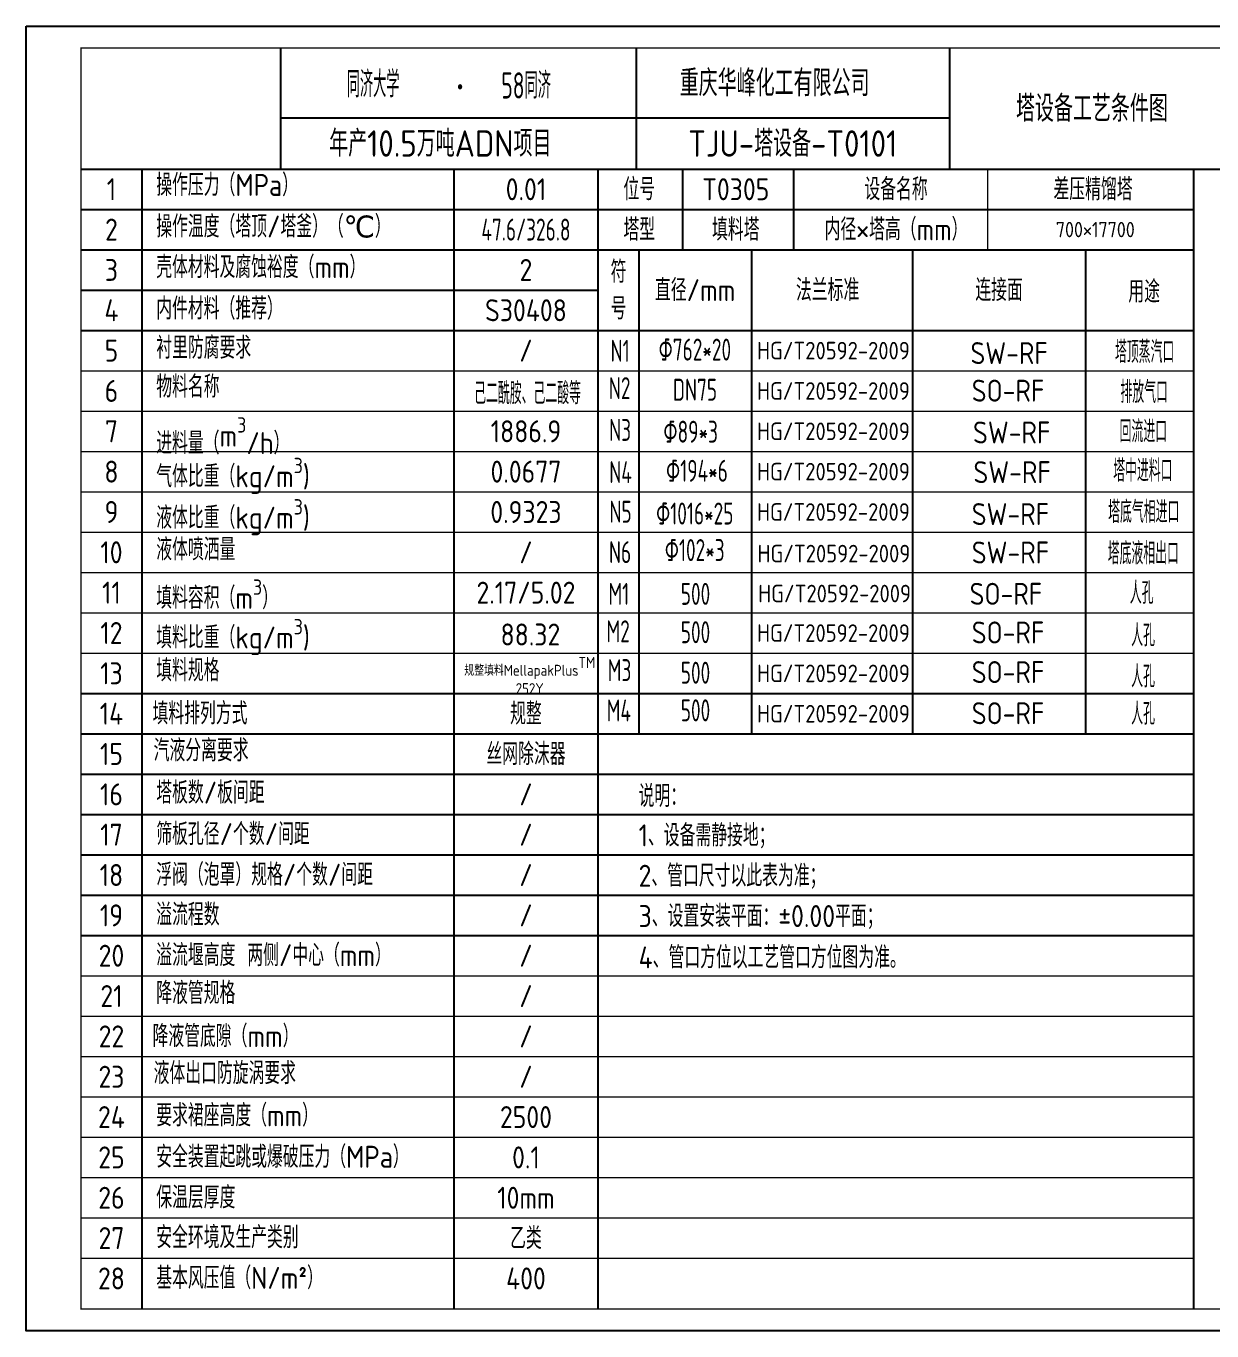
# Model space of a CAD drawing. Header units: millimetres. Extents: x 2438 to 3279, y 1353 to 1947.
# Drawn here: x 2438 to 2977, y 1353 to 1947 of the extents above; entities that cross this region are included whole.
import ezdxf

# ---------------------------------------------------------------- set-up
doc = ezdxf.new("R2010")
doc.units = ezdxf.units.MM
for name, color, linetype, lineweight in [('02-粗实线', 7, 'Continuous', 18), ('09-文本', 7, 'Continuous', 25), ('2-文本 @ 1', 7, 'Continuous', 25), ('文本', 7, 'Continuous', 18)]:
    doc.layers.add(name, color=color, linetype=linetype, lineweight=lineweight)
for name, color, linetype in [('图框内', 7, 'Continuous'), ('图框外', 7, 'Continuous'), ('文字', 7, 'Continuous'), ('文字 @ 1', 7, 'Continuous')]:
    doc.layers.add(name, color=color, linetype=linetype)
doc.styles.add('7-gbcbig', font='gbenor.shx', dxfattribs={"width": 0.7, "height": 7, "bigfont": 'gbcbig.shx'})
doc.styles.get("Standard").update_dxf_attribs({"font": 'arial.ttf'})
doc.styles.add('VAc', font='gbenor.shx', dxfattribs={"bigfont": 'gbcbig.shx'})
doc.styles.add('卷心菜', font='gbenor.shx', dxfattribs={"width": 0.75, "bigfont": 'gbcbig.shx'})
doc.styles.add('工程字', font='gbenor.shx', dxfattribs={"width": 0.75, "bigfont": 'gbcbig.shx'})

msp = doc.modelspace()

# ---------------------------------------------------------------- linework, layer by layer
for p, q in [((2736.236, 1881.729), (2736.236, 1845)), ((2786.814, 1881.729), (2786.814, 1845)), ((2716.426, 1845), (2716.426, 1624.625)), ((2767.653, 1845), (2767.653, 1624.625)), ((2919.789, 1845), (2919.789, 1624.625))]:
    msp.add_line(p, q)
msp.add_lwpolyline([(2841.035, 1845), (2841.035, 1845), (2841.035, 1624.625)])
at = {"layer": '02-粗实线'}
msp.add_line((2875.3, 1845), (2875.3, 1881.729), dxfattribs=at)
for points in [[(2462.52, 1789.906), (2920.073, 1789.906), (2968.848, 1789.906)], [(2462.52, 1771.541), (2920.073, 1771.541), (2968.848, 1771.541)], [(2462.52, 1753.177), (2920.073, 1753.177), (2968.848, 1753.177)], [(2462.52, 1734.812), (2920.073, 1734.812), (2968.848, 1734.812)], [(2462.52, 1716.448), (2920.073, 1716.448), (2968.848, 1716.448)], [(2462.52, 1698.083), (2920.073, 1698.083), (2968.848, 1698.083)], [(2462.52, 1679.718), (2920.073, 1679.718), (2968.848, 1679.718)], [(2462.52, 1661.354), (2920.073, 1661.354), (2968.848, 1661.354)], [(2462.52, 1514.437), (2920.073, 1514.437), (2968.848, 1514.437)], [(2462.52, 1496.073), (2920.073, 1496.073), (2968.848, 1496.073)], [(2462.52, 1477.708), (2920.073, 1477.708), (2968.848, 1477.708)], [(2462.52, 1459.344), (2920.073, 1459.344), (2968.848, 1459.344)], [(2462.52, 1440.979), (2920.073, 1440.979), (2968.848, 1440.979)], [(2462.52, 1422.615), (2920.073, 1422.615), (2968.848, 1422.615)], [(2462.52, 1404.25), (2920.073, 1404.25), (2968.848, 1404.25)], [(2462.52, 1385.886), (2920.073, 1385.886), (2968.848, 1385.886)]]:
    msp.add_lwpolyline(points, dxfattribs=at)
at = {"layer": '图框内'}
for p, q in [((2553.477, 1881.729), (2553.477, 1936.822)), ((2715.168, 1936.822), (2715.168, 1881.729)), ((2857.796, 1936.822), (2857.796, 1881.729)), ((2857.796, 1904.926), (2553.477, 1904.926)), ((2462.52, 1881.729), (3268.52, 1881.729)), ((2462.52, 1863.364), (2968.848, 1863.364)), ((2462.52, 1845), (2968.848, 1845)), ((2462.52, 1826.635), (2697.927, 1826.635)), ((2462.52, 1808.27), (2968.848, 1808.27)), ((2462.52, 1642.989), (2968.848, 1642.989)), ((2462.52, 1624.625), (2968.848, 1624.625)), ((2462.52, 1606.26), (2968.848, 1606.26)), ((2462.52, 1587.896), (2968.848, 1587.896)), ((2462.52, 1569.531), (2968.848, 1569.531)), ((2462.52, 1551.167), (2968.848, 1551.167)), ((2462.52, 1532.802), (2968.848, 1532.802))]:
    msp.add_line(p, q, dxfattribs=at)
at = {"layer": '图框内', "const_width": 0.7}
msp.add_lwpolyline([(3268.52, 1936.822), (3268.52, 1362.822), (2462.52, 1362.822), (2462.52, 1936.822)], close=True, dxfattribs=at)
at = {"layer": '图框外'}
msp.add_lwpolyline([(2437.521, 1946.822), (3278.521, 1946.822), (3278.521, 1352.822), (2437.521, 1352.822)], close=True, dxfattribs=at)
at = {"layer": '文字'}
for p, q in [((2490.226, 1881.729), (2490.226, 1362.822)), ((2632.156, 1881.729), (2632.156, 1362.822)), ((2697.927, 1362.822), (2697.927, 1881.729)), ((2968.848, 1881.729), (2968.848, 1362.822))]:
    msp.add_line(p, q, dxfattribs=at)

# ---------------------------------------------------------------- texts
at = {"style": 'VAc'}
for s, insert, char_height, width, attachment_point in [('塔设备工艺条件图', (2922.652, 1909.275), 12, 129.71349, 5), ('TJU-塔设备-T0101', (2786.482, 1893.327), 12, 142.62804, 5), ('0.01', (2665.041, 1872.546), 10, 65.77081, 5), ('位号', (2716.605, 1872.546), 10, 31.64886, 5), ('T0305', (2760.544, 1872.546), 10, 42.41777, 5), ('设备名称', (2833.499, 1872.546), 10, 65.4067, 5), ('差压精馏塔', (2923.161, 1872.546), 10, 77.41705, 5), ('塔型', (2716.605, 1854.182), 10, 31.64886, 5), ('填料塔', (2760.544, 1854.182), 10, 44.33554, 5), ('内径×塔高（mm）', (2833.499, 1854.182), 10, 65.4067, 5), ('{\\W0.75;47.6/326.8}', (2665.041, 1854.182), 10, 65.77081, 5), ('700×17700', (2924.191, 1854.182), 7, 65.4067, 5), ('2', (2665.041, 1835.817), 10, 65.77081, 5), ('符\\P号', (2707.176, 1826.635), 10, 18.4991, 5), ('直径/mm', (2742.039, 1826.635), 10, 51.22722, 5), ('法兰标准', (2802.335, 1826.635), 10, 69.3639, 5), ('连接面', (2880.388, 1826.635), 10, 38.20709, 5), ('用途', (2946.424, 1825.928), 10, 44.84906, 5), ('S30408', (2665.041, 1817.453), 10, 65.77081, 5), ('/', (2665.041, 1799.088), 10, 65.77081, 5), ('HG/T20592-2009', (2804.989, 1799.088), 8, 69.3639, 5), ('HG/T20592-2009', (2804.989, 1780.724), 8, 69.3639, 5), ('1886.9', (2665.041, 1762.359), 10, 65.77081, 5), ('HG/T20592-2009', (2804.989, 1762.359), 8, 69.3639, 5), ('0.0677', (2665.041, 1743.994), 10, 65.77081, 5), ('HG/T20592-2009', (2804.989, 1743.994), 8, 69.3639, 5), ('0.9323', (2665.041, 1725.63), 10, 65.77081, 5), ('HG/T20592-2009', (2804.989, 1725.63), 8, 69.3639, 5), ('/', (2665.041, 1707.265), 10, 65.77081, 5), ('HG/T20592-2009', (2805.214, 1706.699), 8, 69.3639, 5), ('2.17/5.02', (2665.041, 1688.901), 10, 65.77081, 5), ('HG/T20592-2009', (2805.536, 1688.503), 8, 69.3639, 5), ('HG/T20592-2009', (2804.989, 1670.511), 8, 69.3639, 5), ('HG/T20592-2009', (2804.989, 1652.147), 8, 69.3639, 5), ('规整', (2665.041, 1633.807), 10, 65.77081, 5), ('HG/T20592-2009', (2804.989, 1633.782), 8, 69.3639, 5), ('丝网除沫器', (2665.041, 1615.443), 10, 65.77081, 5), ('/', (2665.041, 1597.078), 10, 65.77081, 5), ('说明：', (2716.315, 1596.277), 10, 145.12556, 4), ('/', (2665.041, 1578.713), 10, 65.77081, 5), ('1、设备需静接地；', (2716.315, 1577.912), 10, 145.12556, 4), ('/', (2665.041, 1560.349), 10, 65.77081, 5), ('2、管口尺寸以此表为准；', (2716.315, 1559.548), 10, 145.12556, 4), ('/', (2665.041, 1541.984), 10, 65.77081, 5), ('3、设置安装平面：%%P0.00平面；', (2716.315, 1541.183), 10, 145.12556, 4), ('/', (2665.041, 1523.62), 10, 65.77081, 5), ('4、管口方位以工艺管口方位图为准。', (2716.315, 1522.818), 10, 145.12556, 4), ('/', (2665.041, 1505.255), 10, 65.77081, 5), ('/', (2665.041, 1486.891), 10, 65.77081, 5), ('/', (2665.041, 1468.526), 10, 65.77081, 5), ('2500', (2665.041, 1450.162), 10, 65.77081, 5), ('0.1', (2665.041, 1431.797), 10, 65.77081, 5), ('10mm', (2665.041, 1413.432), 10, 65.77081, 5), ('乙类', (2665.041, 1395.068), 10, 65.77081, 5), ('400', (2665.041, 1376.703), 10, 65.77081, 5)]:
    msp.add_mtext(s, dxfattribs=dict(at, insert=insert, char_height=char_height, width=width, attachment_point=attachment_point))
at = {"layer": '09-文本', "char_height": 11.92269, "width": 54.94539, "style": '7-gbcbig'}
for s, insert, attachment_point in [('\\pi5.78018;同济大学             ', (2577.673, 1920.35), 4), ('58同济          ', (2665.131, 1919.801), 5)]:
    msp.add_mtext(s, dxfattribs=dict(at, insert=insert, attachment_point=attachment_point))
at = {"layer": '09-文本', "insert": (2630.415, 1923.293), "char_height": 8.51621, "width": 137.97248, "attachment_point": 1}
msp.add_mtext('{\\fFangSong|b0|i0|c134|p49;\\W0.8;·}', dxfattribs=at)
at = {"layer": '2-文本 @ 1', "char_height": 10, "attachment_point": 5, "style": '工程字'}
for s, insert, width in [('塔顶蒸汽口', (2946.637, 1798.423), 44), ('己二酰胺、己二酸等', (2665.77, 1779.676), 54.0564), ('排放气口', (2946.438, 1780.217), 44), ('回流进口', (2946.041, 1762.247), 44), ('塔中进料口', (2945.841, 1744.453), 44), ('塔底气相进口', (2946.239, 1725.641), 44), ('塔底液相出口', (2946.04, 1706.738), 44), ('人孔', (2945.29, 1688.792), 44), ('人孔', (2945.934, 1669.459), 44), ('人孔', (2945.934, 1650.76), 44), ('人孔', (2945.934, 1633.801), 44)]:
    msp.add_mtext(s, dxfattribs=dict(at, insert=insert, width=width))
at = {"layer": '文字', "style": 'VAc'}
for s, insert, char_height, width, attachment_point in [('重庆华峰化工有限公司', (2778.236, 1920.874), 12, 156.564, 5), ('年产10.5万吨ADN项目', (2626.076, 1893.327), 12, 147.75507, 5), ('1', (2476.373, 1872.546), 10, 27.70597, 5), ('操作压力（MPa）', (2496.763, 1879.502), 10, 109.70324, 1), ('操作温度（塔顶/塔釜）（℃）', (2496.763, 1860.587), 10, 109.70324, 1), ('2', (2476.373, 1854.182), 10, 27.70597, 5), ('壳体材料及腐蚀裕度（mm）', (2496.763, 1842.102), 10, 123.13414, 1), ('3', (2476.373, 1835.817), 10, 27.70597, 5), ('内件材料（推荐） ', (2496.763, 1823.267), 10, 109.70324, 1), ('4', (2476.373, 1817.453), 10, 27.70597, 5), ('衬里防腐要求', (2496.763, 1805.4), 10, 109.70324, 1), ('5', (2476.373, 1799.088), 10, 27.70597, 5), ('物料名称', (2496.763, 1787.679), 10, 109.70324, 1), ('6', (2476.373, 1780.724), 10, 27.70597, 5), ('7', (2476.373, 1762.359), 10, 27.70597, 5), ('进料量（{\\A1;m\\H0.7x;\\S3^ ;}/h）', (2496.763, 1768.764), 10, 109.70324, 1), ('8', (2476.373, 1743.994), 10, 27.70597, 5), ('\\A1;气体比重（kg/m{\\H0.7x;\\S3^ ;})', (2496.763, 1750.279), 10, 109.70324, 1), ('9', (2476.373, 1725.63), 10, 27.70597, 5), ('\\A1;液体比重（kg/m{\\H0.7x;\\S3^ ;}) ', (2496.763, 1731.444), 10, 109.70324, 1), ('10', (2476.373, 1707.265), 10, 27.70597, 5), ('液体喷洒量', (2496.763, 1713.577), 10, 109.70324, 1), ('11', (2476.373, 1688.901), 10, 27.70597, 5), ('\\A1;填料容积（m{\\H0.7x;\\S3^ ;}）', (2496.763, 1694.928), 10, 109.70324, 1), ('12', (2476.373, 1670.536), 10, 27.70597, 5), ('\\A1;填料比重（kg/m{\\H0.7x;\\S3^ ;\\H1.42857x;) }', (2496.763, 1676.905), 10, 109.70324, 1), ('填料规格', (2496.763, 1658.541), 10, 109.70324, 1), ('13', (2476.373, 1652.172), 10, 27.70597, 5), ('填料排列方式', (2495.077, 1638.931), 10, 109.70324, 1), ('14', (2476.373, 1633.807), 10, 27.70597, 5), ('汽液分离要求', (2495.581, 1622.076), 10, 109.70324, 1), ('15', (2476.373, 1615.443), 10, 27.70597, 5), ('塔板数/板间距                                    ', (2496.763, 1602.869), 10, 109.70324, 1), ('16', (2476.373, 1597.078), 10, 27.70597, 5), ('17', (2476.373, 1578.713), 10, 27.70597, 5), ('筛板孔径/个数/间距', (2496.763, 1583.993), 10, 109.70324, 1), ('18', (2476.373, 1560.349), 10, 27.70597, 5), ('浮阀（泡罩）规格/个数/间距', (2496.763, 1565.493), 10, 109.70324, 1), ('19', (2476.373, 1541.984), 10, 27.70597, 5), ('溢流程数', (2496.763, 1547.351), 10, 109.70324, 1), ('20', (2476.373, 1523.62), 10, 27.70597, 5), ('溢流堰高度 两侧/中心（mm）', (2496.763, 1528.864), 10, 109.70324, 1), ('21', (2476.373, 1505.255), 10, 27.70597, 5), ('降液管规格', (2496.763, 1511.624), 10, 109.70324, 1), ('22', (2476.373, 1486.891), 10, 27.70597, 5), ('降液管底隙（mm）', (2495.077, 1492.014), 10, 109.70324, 1), ('23', (2476.373, 1468.526), 10, 27.70597, 5), ('液体出口防旋涡要求', (2495.581, 1475.16), 10, 109.70324, 1), ('要求裙座高度（mm）                                   ', (2496.763, 1455.952), 10, 109.70324, 1), ('24', (2476.373, 1450.162), 10, 27.70597, 5), ('安全装置起跳或爆破压力（MPa）', (2496.763, 1437.077), 10, 109.70324, 1), ('25', (2476.373, 1431.797), 10, 27.70597, 5), ('保温层厚度', (2496.763, 1418.576), 10, 109.70324, 1), ('26', (2476.373, 1413.432), 10, 27.70597, 5), ('27', (2476.373, 1395.068), 10, 27.70597, 5), ('安全环境及生产类别', (2496.763, 1400.435), 10, 109.70324, 1), ('28', (2476.373, 1376.703), 10, 27.70597, 5), ('基本风压值（N/m²）', (2496.763, 1381.948), 10, 109.70324, 1)]:
    msp.add_mtext(s, dxfattribs=dict(at, insert=insert, char_height=char_height, width=width, attachment_point=attachment_point))
at = {"layer": '文字 @ 1', "style": 'VAc'}
for s, insert, char_height, width, attachment_point in [('SW-RF', (2867.383, 1802.96), 10, 136.96335, 1), ('SO-RF', (2867.96, 1785.852), 10, 136.96335, 1), ('SW-RF', (2868.537, 1766.822), 10, 136.96335, 1), ('SW-RF', (2868.729, 1748.753), 10, 136.96335, 1), ('SW-RF', (2867.964, 1729.667), 10, 136.96335, 1), ('SW-RF', (2867.964, 1712.175), 10, 136.96335, 1), ('SO-RF', (2866.998, 1693.362), 10, 136.96335, 1), ('SO-RF', (2867.964, 1675.763), 10, 136.96335, 1), ('\\pi16.87465;88.32', (2636.594, 1674.848), 10, 57.58312, 1), ('\\A1;规整填料MellapakPlus{\\H1.0154x;\\STM^ ;} \\P252Y', (2666.765, 1651.18), 5, 136.96335, 5), ('SO-RF', (2867.964, 1657.73), 10, 136.96335, 1), ('SO-RF', (2867.964, 1639.004), 10, 136.96335, 1)]:
    msp.add_mtext(s, dxfattribs=dict(at, insert=insert, char_height=char_height, width=width, attachment_point=attachment_point))
at = {"layer": '文本', "char_height": 10, "attachment_point": 5, "style": '卷心菜'}
for s, width, gutter_width, insert in [('N1', 20, 50, (2707.89, 1798.992)), ('{\\Fgbenor,gbcbig|c161;Φ}762*20', 40, 50, (2741.904, 1799.564)), ('N2', 20, 50, (2707.689, 1781.987)), ('DN75', 40, 50, (2741.969, 1781.275)), ('N3', 20, 50, (2707.89, 1762.972)), ('{\\Fgbenor,gbcbig|c161;Φ}89*3', 40, 50, (2739.998, 1762.186)), ('N4', 20, 50, (2708.091, 1743.756)), ('{\\Fgbenor,gbcbig|c161;Φ}194*6', 40, 50, (2742.856, 1744.386)), ('N5', 20, 50, (2708.091, 1725.746)), ('{\\Fgbenor,gbcbig|c161;Φ}1016*25', 40, 50, (2741.872, 1724.917)), ('N6', 20, 50, (2707.89, 1707.334)), ('{\\Fgbenor,gbcbig|c161;Φ}102*3', 40, 50, (2741.841, 1708.289)), ('M1', 20, 50, (2707.323, 1688.352)), ('500', 20, 25, (2742.203, 1688.352)), ('M2', 20, 50, (2707.001, 1671.305)), ('500', 20, 25, (2742.203, 1670.891)), ('M3', 20, 50, (2707.645, 1653.616)), ('500', 20, 25, (2742.203, 1652.46)), ('M4', 20, 50, (2707.323, 1635.283)), ('500', 20, 25, (2742.203, 1635.323))]:
    msp.add_mtext_dynamic_manual_height_columns(s, width=width, gutter_width=gutter_width, heights=[0], dxfattribs=dict(at, insert=insert))

doc.saveas('drawing.dxf')
